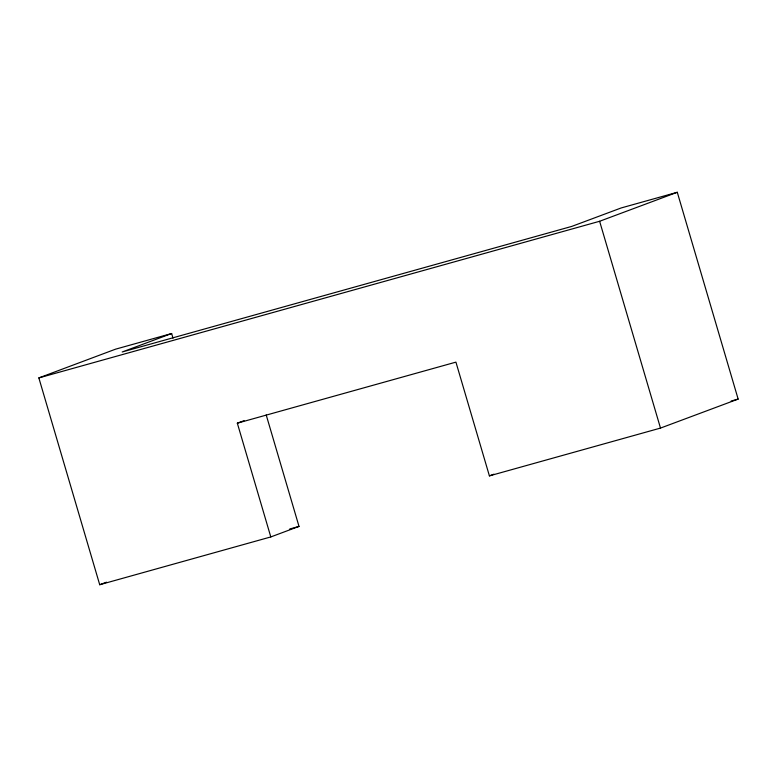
<?xml version="1.0" encoding="UTF-8"?>
<svg xmlns="http://www.w3.org/2000/svg" width="777" height="777" viewBox="0 0 777 777"><rect width="100%" height="100%" fill="white"/><g stroke="black" fill="none" stroke-linecap="round" stroke-linejoin="round"><path stroke-width="1.17" d="M266.21 414.976L299.009 526.408L270.804 536.936L99.718 584.722L38.85 377.913L115.559 349.174L171.639 333.518L173.009 338.16M99.718 584.722L106.488 582.187M171.639 333.518L122.183 351.981L571.746 226.408L621.202 207.945L677.282 192.278L738.15 399.087L660.489 428.088L489.403 475.874L455.924 362.131L237.325 423.183L270.804 536.936M38.85 377.913L599.621 221.27L677.282 192.278M237.325 423.183L244.095 420.658M489.403 475.874L493.919 474.193M731.138 401.049L738.15 399.087M289.724 529.001L299.009 526.408M599.621 221.27L660.489 428.088"/></g></svg>
